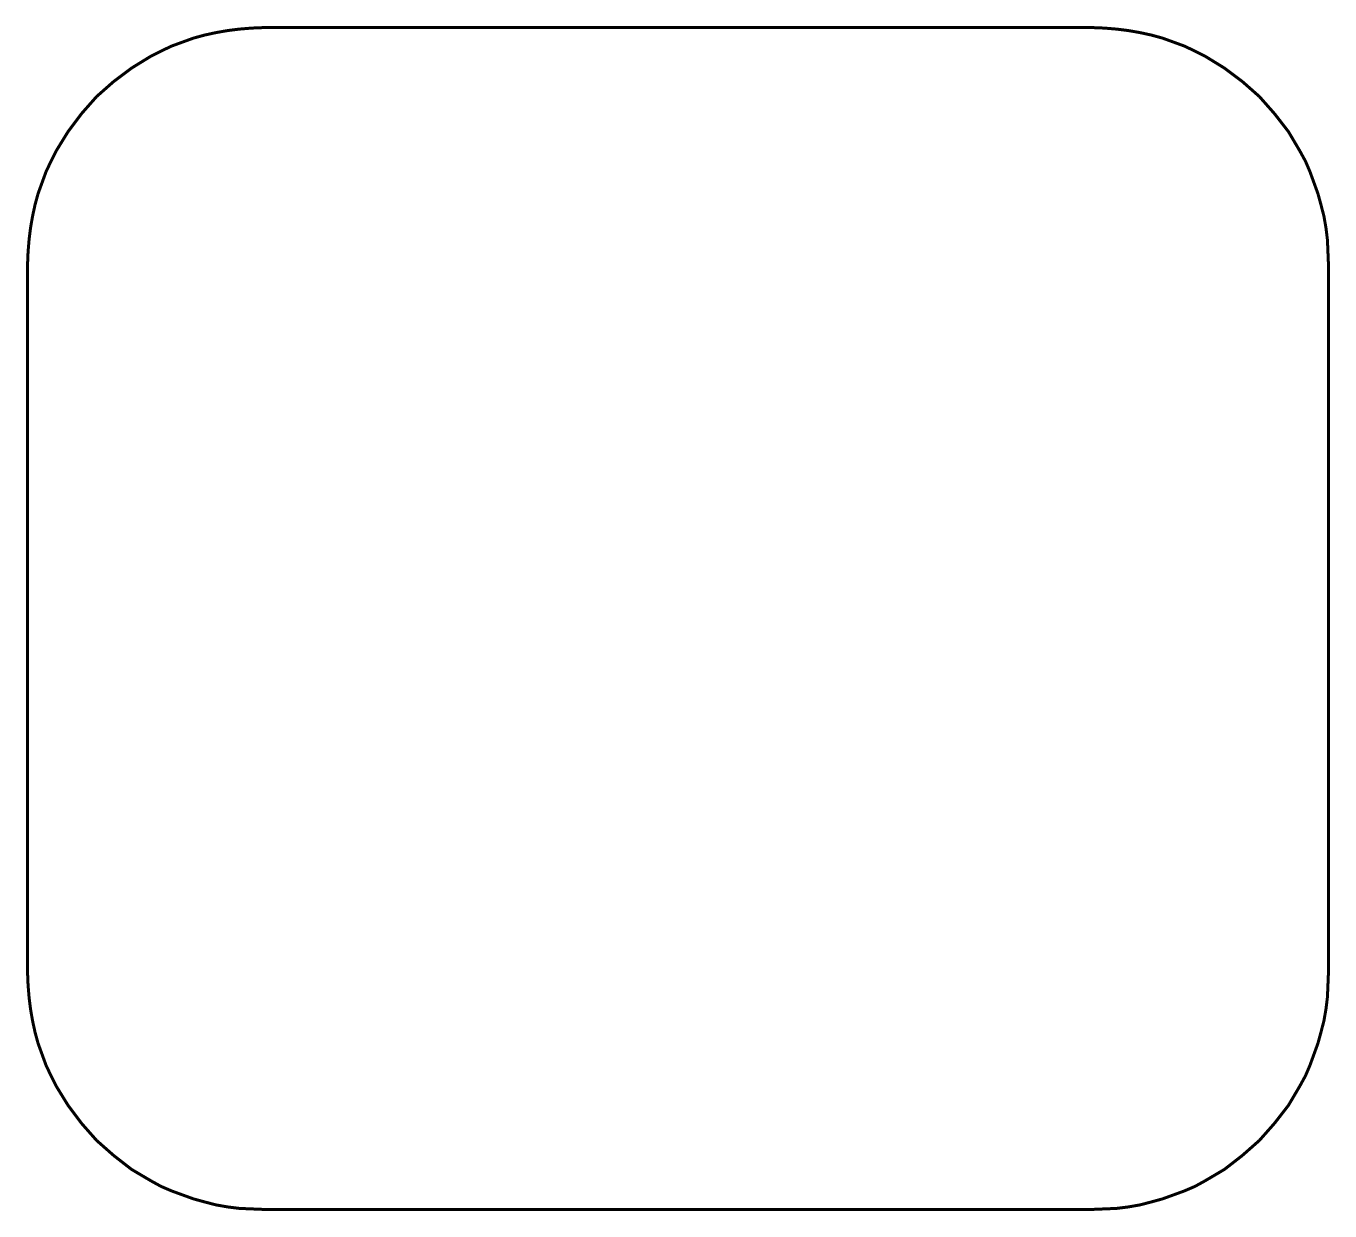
# Model space of a CAD drawing. Extents: x 0.05 to 4.39, y 0.05 to 4.
import ezdxf

# ---------------------------------------------------------------- set-up
doc = ezdxf.new("R2010")
doc.units = 0
doc.header["$LTSCALE"] = 0.166667
doc.layers.add('FOREGROUND', color=7, linetype='CONTINUOUS')

msp = doc.modelspace()

# ---------------------------------------------------------------- linework, layer by layer
at = {"layer": 'FOREGROUND', "linetype": 'CONTINUOUS', "const_width": 0.01}
msp.add_lwpolyline([(0.836667, 3.996667), (3.6, 3.996667), (3.64, 3.995), (3.68, 3.991667), (3.72, 3.986667), (3.758333, 3.98), (3.796667, 3.971667), (3.833333, 3.961667), (3.87, 3.948333), (3.906667, 3.935), (3.941667, 3.918333), (3.975, 3.901667), (4.04, 3.861667), (4.1, 3.816667), (4.156667, 3.766667), (4.206667, 3.71), (4.253333, 3.65), (4.291667, 3.585), (4.31, 3.551667), (4.325, 3.516667), (4.338333, 3.48), (4.351667, 3.443333), (4.361667, 3.406667), (4.371667, 3.368333), (4.378333, 3.33), (4.383333, 3.29), (4.385, 3.25), (4.386667, 3.21), (4.386667, 0.845), (4.385, 0.805), (4.383333, 0.765), (4.378333, 0.725), (4.371667, 0.686667), (4.361667, 0.648333), (4.351667, 0.611667), (4.338333, 0.575), (4.325, 0.538333), (4.31, 0.503333), (4.291667, 0.47), (4.253333, 0.405), (4.206667, 0.345), (4.156667, 0.288333), (4.1, 0.238333), (4.04, 0.191667), (3.975, 0.153333), (3.941667, 0.135), (3.906667, 0.12), (3.87, 0.106667), (3.833333, 0.093333), (3.796667, 0.083333), (3.758333, 0.073333), (3.72, 0.066667), (3.68, 0.061667), (3.64, 0.06), (3.6, 0.058333), (0.836667, 0.058333), (0.796667, 0.06), (0.756667, 0.061667), (0.716667, 0.066667), (0.678333, 0.073333), (0.64, 0.083333), (0.603333, 0.093333), (0.566667, 0.106667), (0.53, 0.12), (0.495, 0.135), (0.461667, 0.153333), (0.396667, 0.191667), (0.336667, 0.238333), (0.28, 0.288333), (0.23, 0.345), (0.185, 0.405), (0.145, 0.47), (0.128333, 0.503333), (0.111667, 0.538333), (0.098333, 0.575), (0.085, 0.611667), (0.075, 0.648333), (0.066667, 0.686667), (0.06, 0.725), (0.055, 0.765), (0.051667, 0.805), (0.05, 0.845), (0.05, 3.21), (0.051667, 3.25), (0.055, 3.29), (0.06, 3.33), (0.066667, 3.368333), (0.075, 3.406667), (0.085, 3.443333), (0.098333, 3.48), (0.111667, 3.516667), (0.128333, 3.551667), (0.145, 3.585), (0.185, 3.65), (0.23, 3.71), (0.28, 3.766667), (0.336667, 3.816667), (0.396667, 3.861667), (0.461667, 3.901667), (0.495, 3.918333), (0.53, 3.935), (0.566667, 3.948333), (0.603333, 3.961667), (0.64, 3.971667), (0.678333, 3.98), (0.716667, 3.986667), (0.756667, 3.991667), (0.796667, 3.995)], close=True, dxfattribs=at)
at = {"layer": 'FOREGROUND', "color": 7, "linetype": 'CONTINUOUS'}
msp.add_lwpolyline([(0.836667, 3.996667), (3.6, 3.996667), (3.64, 3.995), (3.68, 3.991667), (3.72, 3.986667), (3.758333, 3.98), (3.796667, 3.971667), (3.833333, 3.961667), (3.87, 3.948333), (3.906667, 3.935), (3.941667, 3.918333), (3.975, 3.901667), (4.04, 3.861667), (4.1, 3.816667), (4.156667, 3.766667), (4.206667, 3.71), (4.253333, 3.65), (4.291667, 3.585), (4.31, 3.551667), (4.325, 3.516667), (4.338333, 3.48), (4.351667, 3.443333), (4.361667, 3.406667), (4.371667, 3.368333), (4.378333, 3.33), (4.383333, 3.29), (4.385, 3.25), (4.386667, 3.21), (4.386667, 0.845), (4.385, 0.805), (4.383333, 0.765), (4.378333, 0.725), (4.371667, 0.686667), (4.361667, 0.648333), (4.351667, 0.611667), (4.338333, 0.575), (4.325, 0.538333), (4.31, 0.503333), (4.291667, 0.47), (4.253333, 0.405), (4.206667, 0.345), (4.156667, 0.288333), (4.1, 0.238333), (4.04, 0.191667), (3.975, 0.153333), (3.941667, 0.135), (3.906667, 0.12), (3.87, 0.106667), (3.833333, 0.093333), (3.796667, 0.083333), (3.758333, 0.073333), (3.72, 0.066667), (3.68, 0.061667), (3.64, 0.06), (3.6, 0.058333), (0.836667, 0.058333), (0.796667, 0.06), (0.756667, 0.061667), (0.716667, 0.066667), (0.678333, 0.073333), (0.64, 0.083333), (0.603333, 0.093333), (0.566667, 0.106667), (0.53, 0.12), (0.495, 0.135), (0.461667, 0.153333), (0.396667, 0.191667), (0.336667, 0.238333), (0.28, 0.288333), (0.23, 0.345), (0.185, 0.405), (0.145, 0.47), (0.128333, 0.503333), (0.111667, 0.538333), (0.098333, 0.575), (0.085, 0.611667), (0.075, 0.648333), (0.066667, 0.686667), (0.06, 0.725), (0.055, 0.765), (0.051667, 0.805), (0.05, 0.845), (0.05, 3.21), (0.051667, 3.25), (0.055, 3.29), (0.06, 3.33), (0.066667, 3.368333), (0.075, 3.406667), (0.085, 3.443333), (0.098333, 3.48), (0.111667, 3.516667), (0.128333, 3.551667), (0.145, 3.585), (0.185, 3.65), (0.23, 3.71), (0.28, 3.766667), (0.336667, 3.816667), (0.396667, 3.861667), (0.461667, 3.901667), (0.495, 3.918333), (0.53, 3.935), (0.566667, 3.948333), (0.603333, 3.961667), (0.64, 3.971667), (0.678333, 3.98), (0.716667, 3.986667), (0.756667, 3.991667), (0.796667, 3.995)], close=True, dxfattribs=at)

doc.saveas('drawing.dxf')
